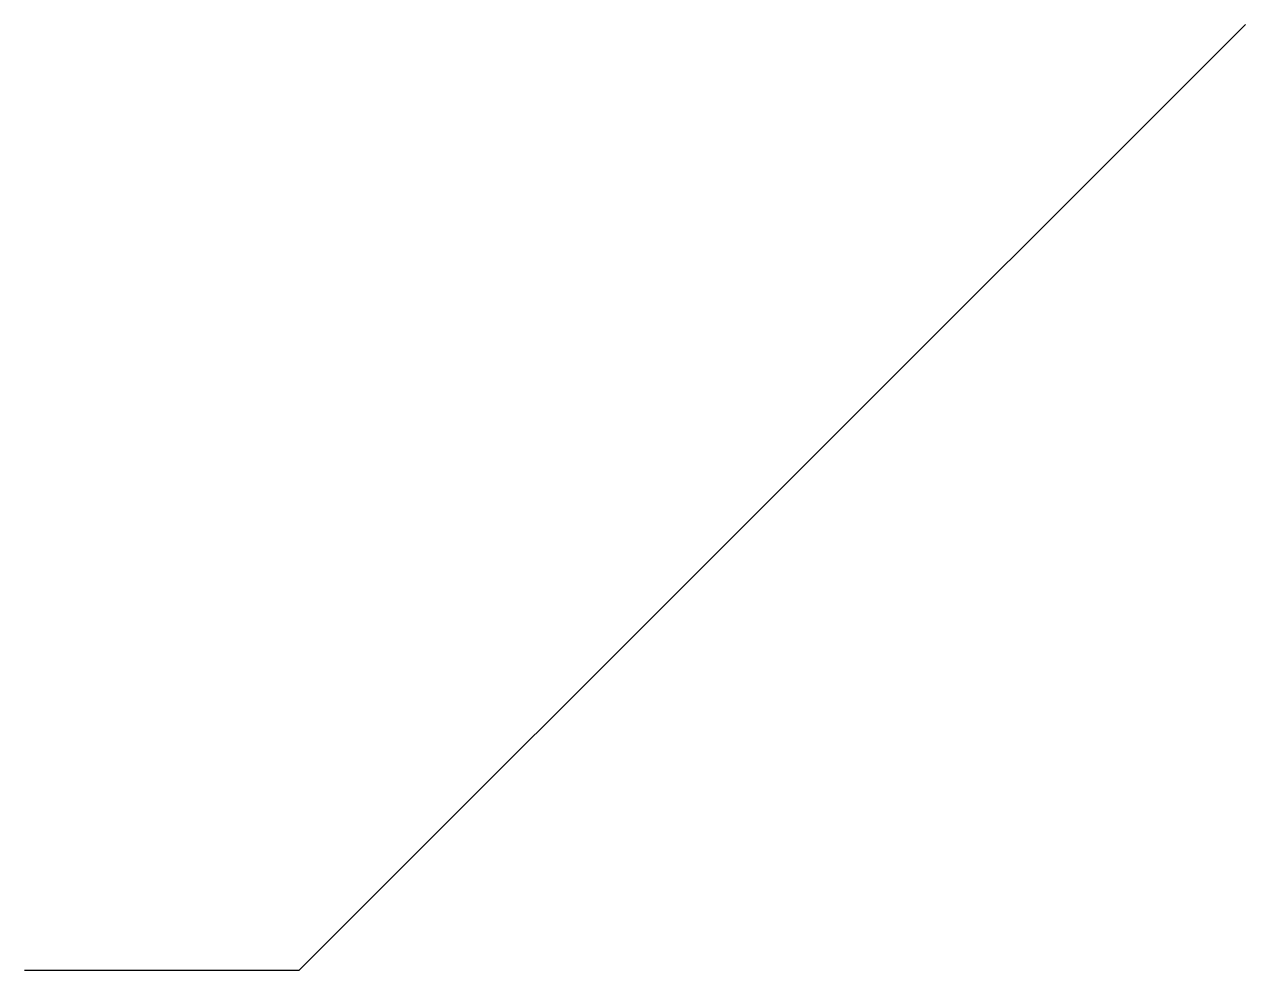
# Model space of a CAD drawing. Extents: x -5.58 to 3.54, y -3.54 to 3.54.
import ezdxf

# ---------------------------------------------------------------- set-up
doc = ezdxf.new("R2010")
doc.units = 0
doc.layers.get('0').update_dxf_attribs({"linetype": 'CONTINUOUS'})

msp = doc.modelspace()

# ---------------------------------------------------------------- linework, layer by layer
at = {"color": 0, "linetype": 'CONTINUOUS'}
for q in [(3.5355, 3.5355), (-5.5846, -3.5355)]:
    msp.add_line((-3.5355, -3.5355), q, dxfattribs=at)

doc.saveas('drawing.dxf')
